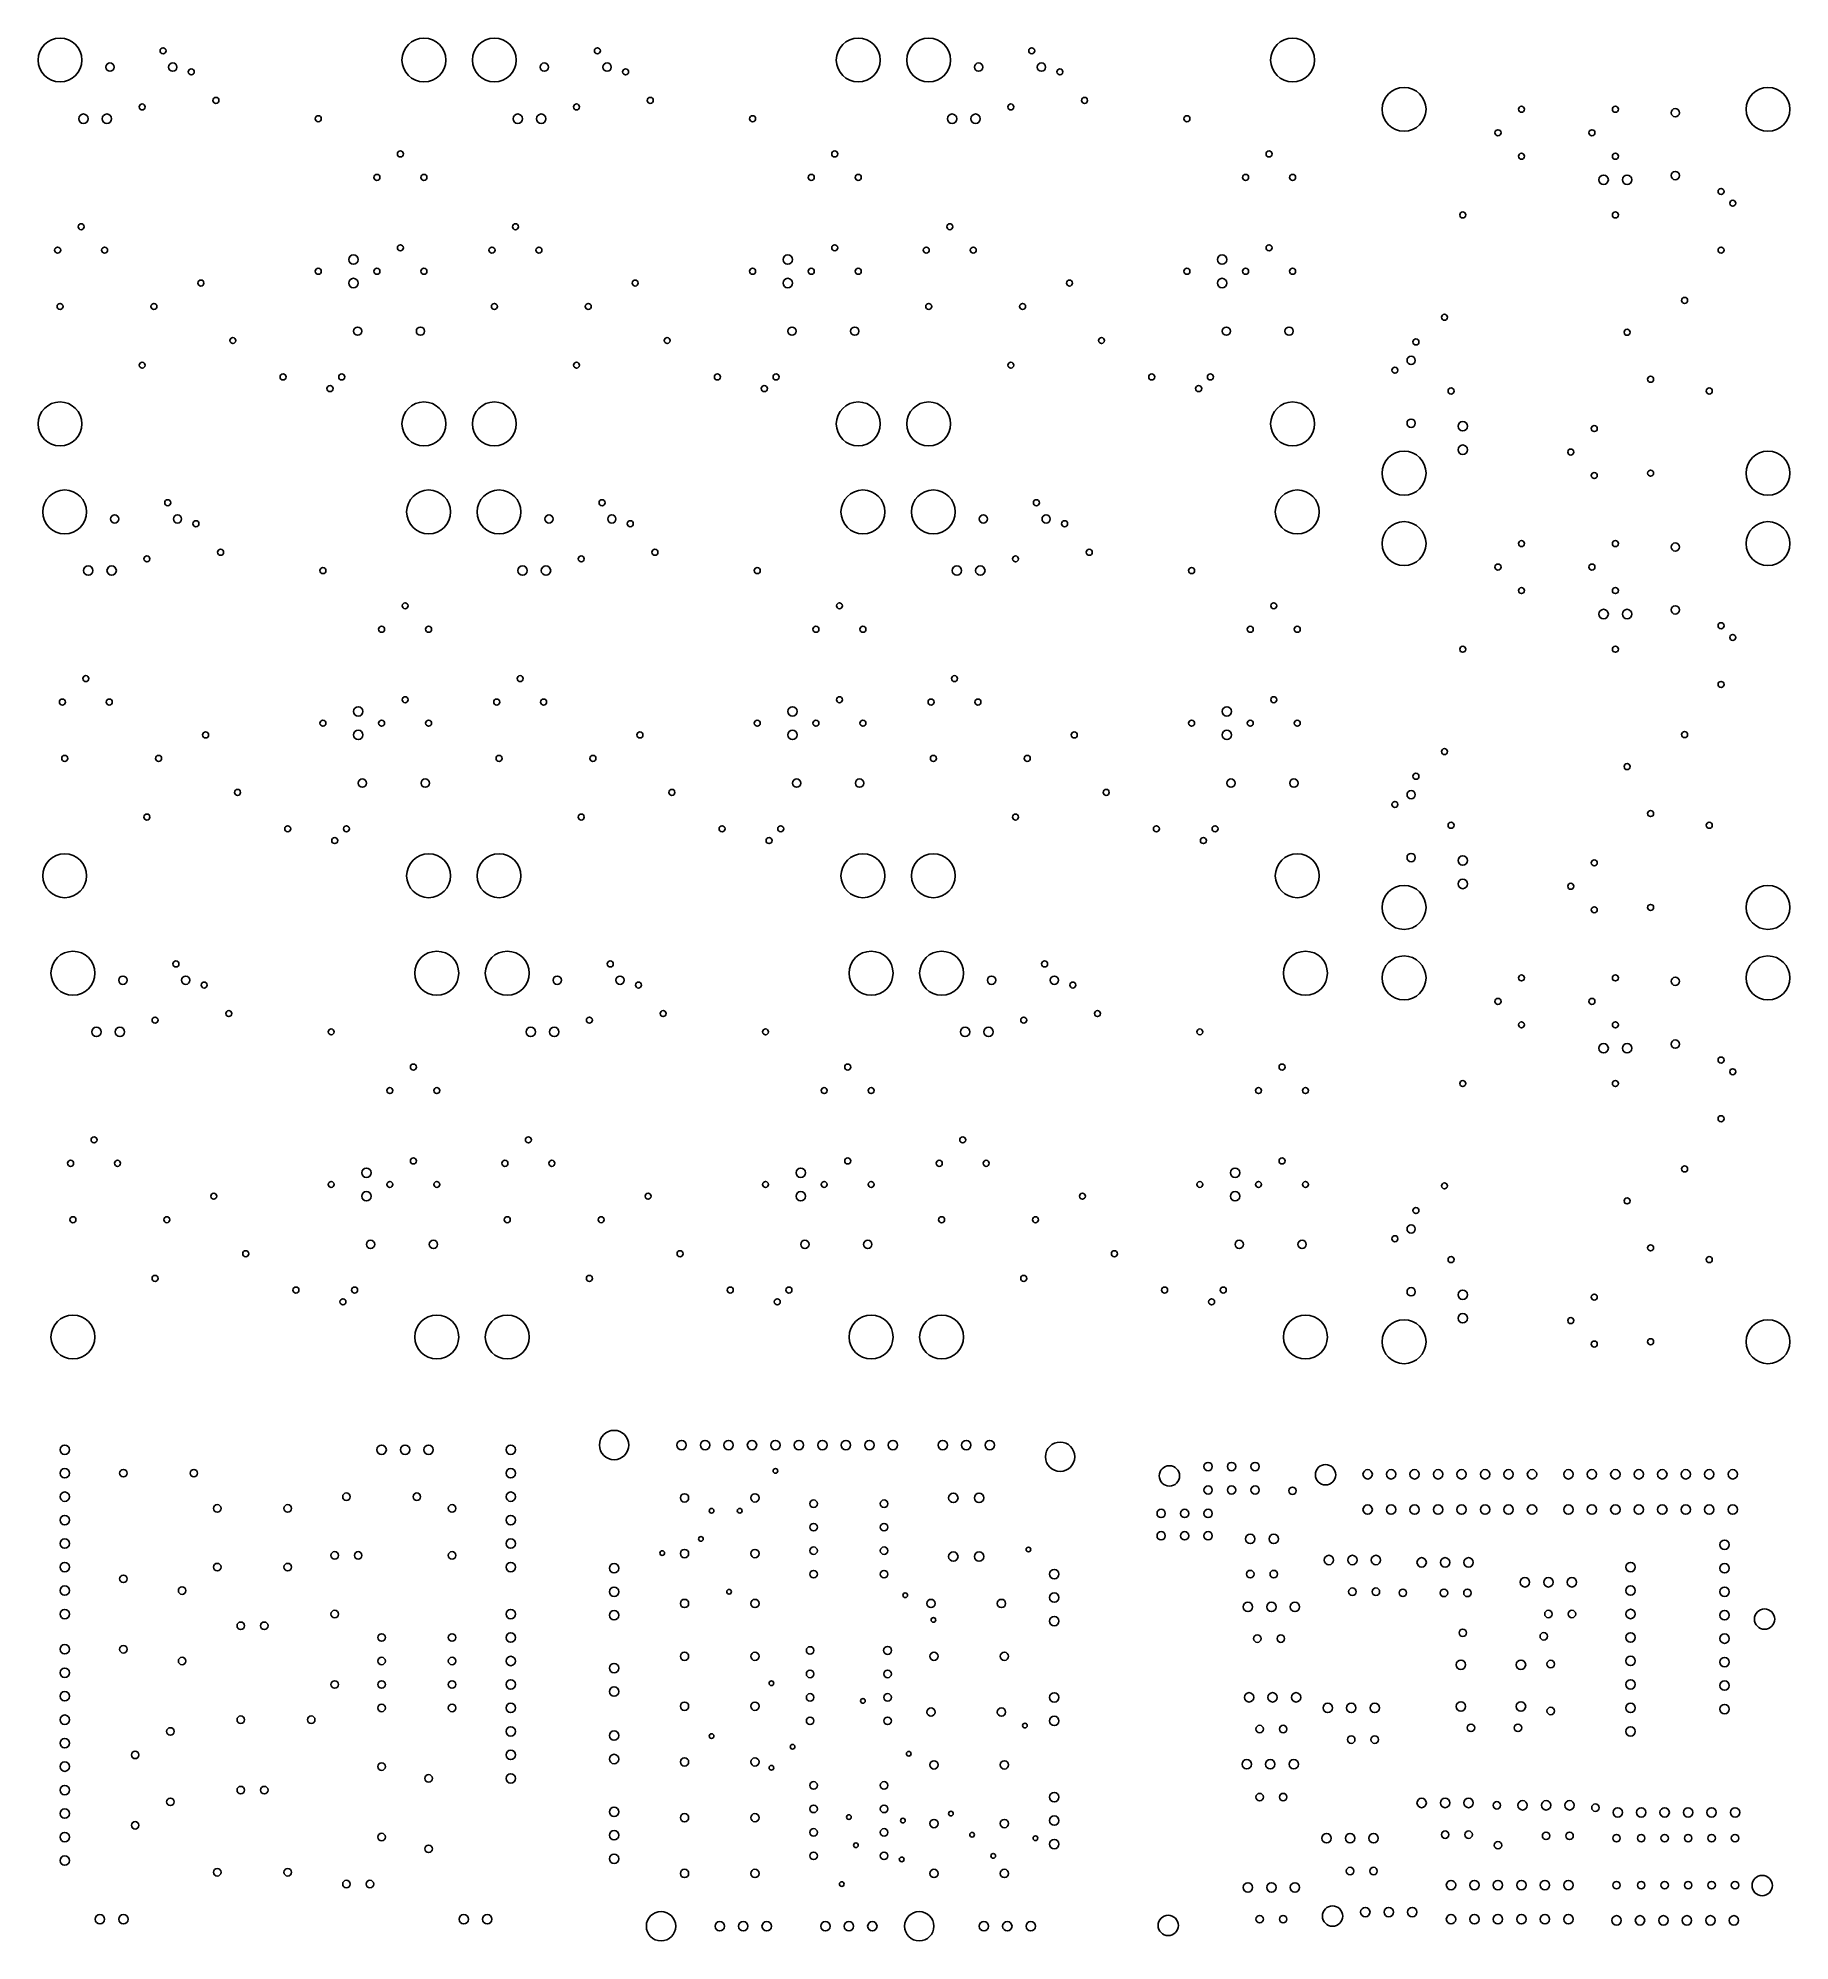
# Model space of a CAD drawing. Extents: x 33.91 to 41.37, y 22.01 to 30.12.
import ezdxf

# ---------------------------------------------------------------- set-up
doc = ezdxf.new("R2010")
doc.units = 0
doc.layers.get('0').update_dxf_attribs({"linetype": 'CONTINUOUS'})
doc.layers.add('txt', color=1, linetype='CONTINUOUS')

# ---------------------------------------------------------------- blocks, each defined once
blk = doc.blocks.new('D9500')
blk.add_circle((0, 0), 0.01)
blk = doc.blocks.new('D9501')
blk.add_circle((0, 0), 0.0128)
blk = doc.blocks.new('D9502')
blk.add_circle((0, 0), 0.0158)
blk = doc.blocks.new('D9503')
blk.add_circle((0, 0), 0.016)
blk = doc.blocks.new('D9504')
blk.add_circle((0, 0), 0.017)
blk = doc.blocks.new('D9505')
blk.add_circle((0, 0), 0.0177)
blk = doc.blocks.new('D9506')
blk.add_circle((0, 0), 0.02)
blk = doc.blocks.new('D9507')
blk.add_circle((0, 0), 0.0433)
blk = doc.blocks.new('D9508')
blk.add_circle((0, 0), 0.0625)
blk = doc.blocks.new('D9509')
blk.add_circle((0, 0), 0.0935)

msp = doc.modelspace()

# ---------------------------------------------------------------- block references
at = {"layer": 'txt'}
for name, p in [('D9509', (34, 30.025)), ('D9501', (34.43872, 30.0642)), ('D9509', (35.55, 30.025)), ('D9509', (35.85, 30.025)), ('D9501', (36.28872, 30.0642)), ('D9509', (37.4, 30.025)), ('D9509', (37.7, 30.025)), ('D9501', (38.13872, 30.0642)), ('D9509', (39.25, 30.025)), ('D9505', (34.21271, 29.99488)), ('D9505', (34.48043, 29.99488)), ('D9505', (36.06271, 29.99488)), ('D9505', (36.33043, 29.99488)), ('D9505', (37.91271, 29.99488)), ('D9505', (38.18043, 29.99488)), ('D9501', (34.55894, 29.97456)), ('D9501', (36.40894, 29.97456)), ('D9501', (38.25894, 29.97456)), ('D9501', (34.35, 29.825)), ('D9501', (34.664, 29.853)), ('D9501', (36.2, 29.825)), ('D9501', (36.514, 29.853)), ('D9501', (38.05, 29.825)), ('D9501', (38.364, 29.853)), ('D9509', (39.725, 29.815)), ('D9509', (41.275, 29.815)), ('D9506', (34.1, 29.775)), ('D9506', (34.2, 29.775)), ('D9501', (35.1, 29.775)), ('D9506', (35.95, 29.775)), ('D9506', (36.05, 29.775)), ('D9501', (36.95, 29.775)), ('D9506', (37.8, 29.775)), ('D9506', (37.9, 29.775)), ('D9501', (38.8, 29.775)), ('D9501', (40.225, 29.815)), ('D9501', (40.625, 29.815)), ('D9505', (40.88012, 29.80043)), ('D9501', (40.125, 29.715)), ('D9501', (40.525, 29.715)), ('D9501', (35.45, 29.625)), ('D9501', (37.3, 29.625)), ('D9501', (39.15, 29.625)), ('D9501', (40.225, 29.615)), ('D9501', (40.625, 29.615)), ('D9501', (35.35, 29.525)), ('D9501', (35.55, 29.525)), ('D9501', (37.2, 29.525)), ('D9501', (37.4, 29.525)), ('D9501', (39.05, 29.525)), ('D9501', (39.25, 29.525)), ('D9506', (40.575, 29.515)), ('D9506', (40.675, 29.515)), ('D9505', (40.88012, 29.53271)), ('D9501', (41.075, 29.465)), ('D9501', (41.125, 29.415)), ('D9501', (39.975, 29.365)), ('D9501', (40.625, 29.365)), ('D9501', (34.09, 29.315)), ('D9501', (35.94, 29.315)), ('D9501', (37.79, 29.315)), ('D9501', (33.99, 29.215)), ('D9501', (34.19, 29.215)), ('D9506', (35.25, 29.175)), ('D9501', (35.45, 29.225)), ('D9501', (35.84, 29.215)), ('D9501', (36.04, 29.215)), ('D9506', (37.1, 29.175)), ('D9501', (37.3, 29.225)), ('D9501', (37.69, 29.215)), ('D9501', (37.89, 29.215)), ('D9506', (38.95, 29.175)), ('D9501', (39.15, 29.225)), ('D9501', (41.075, 29.215)), ('D9501', (35.1, 29.125)), ('D9501', (35.35, 29.125)), ('D9501', (35.55, 29.125)), ('D9501', (36.95, 29.125)), ('D9501', (37.2, 29.125)), ('D9501', (37.4, 29.125)), ('D9501', (38.8, 29.125)), ('D9501', (39.05, 29.125)), ('D9501', (39.25, 29.125)), ('D9501', (34.6, 29.075)), ('D9506', (35.25, 29.075)), ('D9501', (36.45, 29.075)), ('D9506', (37.1, 29.075)), ('D9501', (38.3, 29.075)), ('D9506', (38.95, 29.075)), ('D9501', (34, 28.975)), ('D9501', (34.4, 28.975)), ('D9501', (35.85, 28.975)), ('D9501', (36.25, 28.975)), ('D9501', (37.7, 28.975)), ('D9501', (38.1, 28.975)), ('D9501', (39.897, 28.929)), ('D9501', (40.92, 29.0012)), ('D9505', (35.26771, 28.86988)), ('D9505', (35.53543, 28.86988)), ('D9505', (37.11771, 28.86988)), ('D9505', (37.38543, 28.86988)), ('D9505', (38.96771, 28.86988)), ('D9505', (39.23543, 28.86988)), ('D9501', (40.675, 28.865)), ('D9501', (34.7362, 28.83)), ('D9501', (36.5862, 28.83)), ('D9501', (38.4362, 28.83)), ('D9501', (39.77544, 28.82394)), ('D9501', (34.35, 28.725)), ('D9501', (36.2, 28.725)), ('D9501', (38.05, 28.725)), ('D9501', (39.6858, 28.70372)), ('D9505', (39.75512, 28.74543)), ('D9501', (34.95, 28.675)), ('D9501', (35.15, 28.625)), ('D9501', (35.2, 28.675)), ('D9501', (36.8, 28.675)), ('D9501', (37, 28.625)), ('D9501', (37.05, 28.675)), ('D9501', (38.65, 28.675)), ('D9501', (38.85, 28.625)), ('D9501', (38.9, 28.675)), ('D9501', (39.925, 28.615)), ('D9501', (40.775, 28.665)), ('D9501', (41.025, 28.615)), ('D9509', (34, 28.475)), ('D9509', (35.55, 28.475)), ('D9509', (35.85, 28.475)), ('D9509', (37.4, 28.475)), ('D9509', (37.7, 28.475)), ('D9509', (39.25, 28.475)), ('D9505', (39.75512, 28.47771)), ('D9506', (39.975, 28.465)), ('D9501', (40.535, 28.455)), ('D9506', (39.975, 28.365)), ('D9509', (39.725, 28.265)), ('D9501', (40.435, 28.355)), ('D9509', (41.275, 28.265)), ('D9501', (40.535, 28.255)), ('D9501', (40.775, 28.265)), ('D9509', (34.02, 28.1)), ('D9501', (34.45872, 28.1392)), ('D9509', (35.57, 28.1)), ('D9509', (35.87, 28.1)), ('D9501', (36.30872, 28.1392)), ('D9509', (37.42, 28.1)), ('D9509', (37.72, 28.1)), ('D9501', (38.15872, 28.1392)), ('D9509', (39.27, 28.1)), ('D9505', (34.23271, 28.06988)), ('D9505', (34.50043, 28.06988)), ('D9501', (34.57894, 28.04956)), ('D9505', (36.08271, 28.06988)), ('D9505', (36.35043, 28.06988)), ('D9501', (36.42894, 28.04956)), ('D9505', (37.93271, 28.06988)), ('D9505', (38.20043, 28.06988)), ('D9501', (38.27894, 28.04956)), ('D9509', (39.725, 27.965)), ('D9509', (41.275, 27.965)), ('D9501', (40.225, 27.965)), ('D9501', (40.625, 27.965)), ('D9505', (40.88012, 27.95043)), ('D9501', (34.37, 27.9)), ('D9501', (34.684, 27.928)), ('D9501', (36.22, 27.9)), ('D9501', (36.534, 27.928)), ('D9501', (38.07, 27.9)), ('D9501', (38.384, 27.928)), ('D9506', (34.12, 27.85)), ('D9506', (34.22, 27.85)), ('D9501', (35.12, 27.85)), ('D9506', (35.97, 27.85)), ('D9506', (36.07, 27.85)), ('D9501', (36.97, 27.85)), ('D9506', (37.82, 27.85)), ('D9506', (37.92, 27.85)), ('D9501', (38.82, 27.85)), ('D9501', (40.125, 27.865)), ('D9501', (40.525, 27.865)), ('D9501', (40.225, 27.765)), ('D9501', (40.625, 27.765)), ('D9501', (35.47, 27.7)), ('D9501', (37.32, 27.7)), ('D9501', (39.17, 27.7)), ('D9506', (40.575, 27.665)), ('D9506', (40.675, 27.665)), ('D9505', (40.88012, 27.68271)), ('D9501', (35.37, 27.6)), ('D9501', (35.57, 27.6)), ('D9501', (37.22, 27.6)), ('D9501', (37.42, 27.6)), ('D9501', (39.07, 27.6)), ('D9501', (39.27, 27.6)), ('D9501', (41.075, 27.615)), ('D9501', (41.125, 27.565)), ('D9501', (39.975, 27.515)), ('D9501', (40.625, 27.515)), ('D9501', (34.11, 27.39)), ('D9501', (35.96, 27.39)), ('D9501', (37.81, 27.39)), ('D9501', (41.075, 27.365)), ('D9501', (34.01, 27.29)), ('D9501', (34.21, 27.29)), ('D9506', (35.27, 27.25)), ('D9501', (35.47, 27.3)), ('D9501', (35.86, 27.29)), ('D9501', (36.06, 27.29)), ('D9506', (37.12, 27.25)), ('D9501', (37.32, 27.3)), ('D9501', (37.71, 27.29)), ('D9501', (37.91, 27.29)), ('D9506', (38.97, 27.25)), ('D9501', (39.17, 27.3)), ('D9501', (34.62, 27.15)), ('D9501', (35.12, 27.2)), ('D9506', (35.27, 27.15)), ('D9501', (35.37, 27.2)), ('D9501', (35.57, 27.2)), ('D9501', (36.47, 27.15)), ('D9501', (36.97, 27.2)), ('D9506', (37.12, 27.15)), ('D9501', (37.22, 27.2)), ('D9501', (37.42, 27.2)), ('D9501', (38.32, 27.15)), ('D9501', (38.82, 27.2)), ('D9506', (38.97, 27.15)), ('D9501', (39.07, 27.2)), ('D9501', (39.27, 27.2)), ('D9501', (40.92, 27.1512)), ('D9501', (39.897, 27.079)), ('D9501', (34.02, 27.05)), ('D9501', (34.42, 27.05)), ('D9501', (35.87, 27.05)), ('D9501', (36.27, 27.05)), ('D9501', (37.72, 27.05)), ('D9501', (38.12, 27.05)), ('D9501', (40.675, 27.015)), ('D9501', (34.7562, 26.905)), ('D9505', (35.28771, 26.94488)), ('D9505', (35.55543, 26.94488)), ('D9501', (36.6062, 26.905)), ('D9505', (37.13771, 26.94488)), ('D9505', (37.40543, 26.94488)), ('D9501', (38.4562, 26.905)), ('D9505', (38.98771, 26.94488)), ('D9505', (39.25543, 26.94488)), ('D9505', (39.75512, 26.89543)), ('D9501', (39.77544, 26.97394)), ('D9501', (39.6858, 26.85372)), ('D9501', (34.37, 26.8)), ('D9501', (34.97, 26.75)), ('D9501', (35.22, 26.75)), ('D9501', (36.22, 26.8)), ('D9501', (36.82, 26.75)), ('D9501', (37.07, 26.75)), ('D9501', (38.07, 26.8)), ('D9501', (38.67, 26.75)), ('D9501', (38.92, 26.75)), ('D9501', (39.925, 26.765)), ('D9501', (40.775, 26.815)), ('D9501', (41.025, 26.765)), ('D9501', (35.17, 26.7)), ('D9501', (37.02, 26.7)), ('D9501', (38.87, 26.7)), ('D9509', (34.02, 26.55)), ('D9509', (35.57, 26.55)), ('D9509', (35.87, 26.55)), ('D9509', (37.42, 26.55)), ('D9509', (37.72, 26.55)), ('D9509', (39.27, 26.55)), ('D9505', (39.75512, 26.62771)), ('D9506', (39.975, 26.615)), ('D9501', (40.535, 26.605)), ('D9509', (39.725, 26.415)), ('D9506', (39.975, 26.515)), ('D9501', (40.435, 26.505)), ('D9509', (41.275, 26.415)), ('D9501', (40.775, 26.415)), ('D9501', (40.535, 26.405)), ('D9509', (34.055, 26.135)), ('D9501', (34.49372, 26.1742)), ('D9509', (35.605, 26.135)), ('D9509', (35.905, 26.135)), ('D9501', (36.34372, 26.1742)), ('D9509', (37.455, 26.135)), ('D9509', (37.755, 26.135)), ('D9501', (38.19372, 26.1742)), ('D9509', (39.305, 26.135)), ('D9509', (39.725, 26.115)), ('D9509', (41.275, 26.115)), ('D9505', (34.26771, 26.10488)), ('D9505', (34.53543, 26.10488)), ('D9505', (36.11771, 26.10488)), ('D9505', (36.38543, 26.10488)), ('D9505', (37.96771, 26.10488)), ('D9505', (38.23543, 26.10488)), ('D9501', (40.225, 26.115)), ('D9501', (40.625, 26.115)), ('D9505', (40.88012, 26.10043)), ('D9501', (34.61394, 26.08456)), ('D9501', (36.46394, 26.08456)), ('D9501', (38.31394, 26.08456)), ('D9501', (40.125, 26.015)), ('D9501', (40.525, 26.015)), ('D9501', (34.405, 25.935)), ('D9501', (34.719, 25.963)), ('D9501', (36.255, 25.935)), ('D9501', (36.569, 25.963)), ('D9501', (38.105, 25.935)), ('D9501', (38.419, 25.963)), ('D9506', (34.155, 25.885)), ('D9506', (34.255, 25.885)), ('D9501', (35.155, 25.885)), ('D9506', (36.005, 25.885)), ('D9506', (36.105, 25.885)), ('D9501', (37.005, 25.885)), ('D9506', (37.855, 25.885)), ('D9506', (37.955, 25.885)), ('D9501', (38.855, 25.885)), ('D9501', (40.225, 25.915)), ('D9501', (40.625, 25.915)), ('D9506', (40.575, 25.815)), ('D9506', (40.675, 25.815)), ('D9505', (40.88012, 25.83271)), ('D9501', (41.075, 25.765)), ('D9501', (35.505, 25.735)), ('D9501', (37.355, 25.735)), ('D9501', (39.205, 25.735)), ('D9501', (41.125, 25.715)), ('D9501', (35.405, 25.635)), ('D9501', (35.605, 25.635)), ('D9501', (37.255, 25.635)), ('D9501', (37.455, 25.635)), ('D9501', (39.105, 25.635)), ('D9501', (39.305, 25.635)), ('D9501', (39.975, 25.665)), ('D9501', (40.625, 25.665)), ('D9501', (41.075, 25.515)), ('D9501', (34.145, 25.425)), ('D9501', (35.995, 25.425)), ('D9501', (37.845, 25.425)), ('D9501', (34.045, 25.325)), ('D9501', (34.245, 25.325)), ('D9506', (35.305, 25.285)), ('D9501', (35.505, 25.335)), ('D9501', (35.895, 25.325)), ('D9501', (36.095, 25.325)), ('D9506', (37.155, 25.285)), ('D9501', (37.355, 25.335)), ('D9501', (37.745, 25.325)), ('D9501', (37.945, 25.325)), ('D9506', (39.005, 25.285)), ('D9501', (39.205, 25.335)), ('D9501', (40.92, 25.3012)), ('D9501', (35.155, 25.235)), ('D9501', (35.405, 25.235)), ('D9501', (35.605, 25.235)), ('D9501', (37.005, 25.235)), ('D9501', (37.255, 25.235)), ('D9501', (37.455, 25.235)), ('D9501', (38.855, 25.235)), ('D9501', (39.105, 25.235)), ('D9501', (39.305, 25.235)), ('D9501', (39.897, 25.229)), ('D9501', (34.655, 25.185)), ('D9506', (35.305, 25.185)), ('D9501', (36.505, 25.185)), ('D9506', (37.155, 25.185)), ('D9501', (38.355, 25.185)), ('D9506', (39.005, 25.185)), ('D9501', (39.77544, 25.12394)), ('D9501', (40.675, 25.165)), ('D9501', (34.055, 25.085)), ('D9501', (34.455, 25.085)), ('D9501', (35.905, 25.085)), ('D9501', (36.305, 25.085)), ('D9501', (37.755, 25.085)), ('D9501', (38.155, 25.085)), ('D9505', (39.75512, 25.04543)), ('D9505', (35.32271, 24.97988)), ('D9505', (35.59043, 24.97988)), ('D9505', (37.17271, 24.97988)), ('D9505', (37.44043, 24.97988)), ('D9505', (39.02271, 24.97988)), ('D9505', (39.29043, 24.97988)), ('D9501', (39.6858, 25.00372)), ('D9501', (40.775, 24.965)), ('D9501', (34.7912, 24.94)), ('D9501', (36.6412, 24.94)), ('D9501', (38.4912, 24.94)), ('D9501', (39.925, 24.915)), ('D9501', (41.025, 24.915)), ('D9501', (34.405, 24.835)), ('D9501', (36.255, 24.835)), ('D9501', (38.105, 24.835)), ('D9501', (35.005, 24.785)), ('D9501', (35.205, 24.735)), ('D9501', (35.255, 24.785)), ('D9501', (36.855, 24.785)), ('D9501', (37.055, 24.735)), ('D9501', (37.105, 24.785)), ('D9501', (38.705, 24.785)), ('D9501', (38.905, 24.735)), ('D9501', (38.955, 24.785)), ('D9505', (39.75512, 24.77771)), ('D9506', (39.975, 24.765)), ('D9501', (40.535, 24.755)), ('D9509', (34.055, 24.585)), ('D9509', (35.605, 24.585)), ('D9509', (35.905, 24.585)), ('D9509', (37.455, 24.585)), ('D9509', (37.755, 24.585)), ('D9509', (39.305, 24.585)), ('D9509', (39.725, 24.565)), ('D9506', (39.975, 24.665)), ('D9501', (40.435, 24.655)), ('D9509', (41.275, 24.565)), ('D9501', (40.535, 24.555)), ('D9501', (40.775, 24.565)), ('D9508', (36.36, 24.125)), ('D9506', (34.02, 24.105)), ('D9506', (35.37, 24.105)), ('D9506', (35.47, 24.105)), ('D9506', (35.57, 24.105)), ('D9506', (35.92, 24.105)), ('D9506', (36.6475, 24.125)), ('D9506', (36.7475, 24.125)), ('D9506', (36.8475, 24.125)), ('D9506', (36.9475, 24.125)), ('D9506', (37.0475, 24.125)), ('D9506', (37.1475, 24.125)), ('D9506', (37.2475, 24.125)), ('D9506', (37.3475, 24.125)), ('D9506', (37.4475, 24.125)), ('D9506', (37.5475, 24.125)), ('D9506', (37.76, 24.125)), ('D9506', (37.86, 24.125)), ('D9506', (37.96, 24.125)), ('D9508', (38.26, 24.075)), ('D9506', (34.02, 24.005)), ('D9503', (34.27, 24.005)), ('D9503', (34.57, 24.005)), ('D9506', (35.92, 24.005)), ('D9500', (37.0475, 24.015)), ('D9507', (38.72527, 23.99342)), ('D9505', (38.89027, 24.03342)), ('D9505', (38.99027, 24.03342)), ('D9505', (39.09027, 24.03342)), ('D9507', (39.39027, 23.99842)), ('D9506', (39.56987, 24.00022)), ('D9506', (39.66987, 24.00022)), ('D9506', (39.76987, 24.00022)), ('D9506', (39.86987, 24.00022)), ('D9506', (39.96987, 24.00022)), ('D9506', (40.06987, 24.00022)), ('D9506', (40.16987, 24.00022)), ('D9506', (40.26987, 24.00022)), ('D9506', (40.42487, 24.00022)), ('D9506', (40.52487, 24.00022)), ('D9506', (40.62487, 24.00022)), ('D9506', (40.72487, 24.00022)), ('D9506', (40.82487, 24.00022)), ('D9506', (40.92487, 24.00022)), ('D9506', (41.02487, 24.00022)), ('D9506', (41.12487, 24.00022)), ('D9506', (34.02, 23.905)), ('D9503', (35.22, 23.905)), ('D9503', (35.52, 23.905)), ('D9506', (35.92, 23.905)), ('D9505', (36.66, 23.9)), ('D9505', (36.96, 23.9)), ('D9506', (37.805, 23.9)), ('D9506', (37.915, 23.9)), ('D9505', (38.89027, 23.93342)), ('D9505', (38.99027, 23.93342)), ('D9505', (39.09027, 23.93342)), ('D9502', (39.24987, 23.93022)), ('D9503', (34.67, 23.855)), ('D9503', (34.97, 23.855)), ('D9503', (35.67, 23.855)), ('D9500', (36.775, 23.845)), ('D9500', (36.895, 23.845)), ('D9503', (37.21, 23.875)), ('D9503', (37.51, 23.875)), ('D9505', (38.69027, 23.83342)), ('D9505', (38.79027, 23.83342)), ('D9505', (38.89027, 23.83342)), ('D9506', (39.56987, 23.85022)), ('D9506', (39.66987, 23.85022)), ('D9506', (39.76987, 23.85022)), ('D9506', (39.86987, 23.85022)), ('D9506', (39.96987, 23.85022)), ('D9506', (40.06987, 23.85022)), ('D9506', (40.16987, 23.85022)), ('D9506', (40.26987, 23.85022)), ('D9506', (40.42487, 23.85022)), ('D9506', (40.52487, 23.85022)), ('D9506', (40.62487, 23.85022)), ('D9506', (40.72487, 23.85022)), ('D9506', (40.82487, 23.85022)), ('D9506', (40.92487, 23.85022)), ('D9506', (41.02487, 23.85022)), ('D9506', (41.12487, 23.85022)), ('D9506', (34.02, 23.805)), ('D9506', (35.92, 23.805)), ('D9503', (37.21, 23.775)), ('D9503', (37.51, 23.775)), ('D9505', (38.69027, 23.73842)), ('D9505', (38.79027, 23.73842)), ('D9505', (38.89027, 23.73842)), ('D9506', (34.02, 23.705)), ('D9503', (35.17, 23.655)), ('D9503', (35.27, 23.655)), ('D9503', (35.67, 23.655)), ('D9506', (35.92, 23.705)), ('D9500', (36.565, 23.665)), ('D9505', (36.66, 23.6625)), ('D9500', (36.73, 23.725)), ('D9505', (36.96, 23.6625)), ('D9503', (37.21, 23.675)), ('D9503', (37.51, 23.675)), ('D9506', (37.805, 23.65)), ('D9506', (37.915, 23.65)), ('D9500', (38.125, 23.68)), ('D9506', (39.06987, 23.72522)), ('D9506', (39.16987, 23.72522)), ('D9506', (41.08987, 23.70022)), ('D9506', (34.02, 23.605)), ('D9503', (34.67, 23.605)), ('D9503', (34.97, 23.605)), ('D9506', (35.92, 23.605)), ('D9506', (36.36, 23.6)), ('D9503', (37.21, 23.575)), ('D9503', (37.51, 23.575)), ('D9506', (38.235, 23.575)), ('D9503', (39.06987, 23.57522)), ('D9503', (39.16987, 23.57522)), ('D9506', (39.40487, 23.63522)), ('D9506', (39.50487, 23.63522)), ('D9506', (39.60487, 23.63522)), ('D9506', (39.79987, 23.62522)), ('D9506', (39.89987, 23.62522)), ('D9506', (39.99987, 23.62522)), ('D9506', (40.68987, 23.60522)), ('D9506', (41.08987, 23.60022)), ('D9506', (34.02, 23.505)), ('D9503', (34.27, 23.555)), ('D9503', (34.52, 23.505)), ('D9506', (36.36, 23.5)), ('D9500', (36.85, 23.5)), ('D9503', (39.50487, 23.50022)), ('D9503', (39.60487, 23.50022)), ('D9502', (39.71987, 23.49522)), ('D9503', (39.89487, 23.49522)), ('D9503', (39.99487, 23.49522)), ('D9506', (40.23987, 23.54022)), ('D9506', (40.33987, 23.54022)), ('D9506', (40.43987, 23.54022)), ('D9506', (40.68987, 23.50522)), ('D9506', (41.08987, 23.50022)), ('D9505', (36.66, 23.45)), ('D9505', (36.96, 23.45)), ('D9500', (37.6, 23.485)), ('D9505', (37.71, 23.45)), ('D9505', (38.01, 23.45)), ('D9506', (38.235, 23.475)), ('D9506', (39.05987, 23.43522)), ('D9506', (39.15987, 23.43522)), ('D9506', (39.25987, 23.43522)), ('D9507', (41.26027, 23.38342)), ('D9506', (34.02, 23.405)), ('D9503', (34.77, 23.355)), ('D9503', (34.87, 23.355)), ('D9503', (35.17, 23.405)), ('D9506', (35.92, 23.405)), ('D9506', (36.36, 23.4)), ('D9500', (37.72, 23.38)), ('D9506', (38.235, 23.375)), ('D9503', (40.33987, 23.40522)), ('D9503', (40.43987, 23.40522)), ('D9506', (40.68987, 23.40522)), ('D9506', (41.08987, 23.40022)), ('D9506', (34.02, 23.255)), ('D9503', (34.27, 23.255)), ('D9503', (35.37, 23.305)), ('D9503', (35.67, 23.305)), ('D9506', (35.92, 23.305)), ('D9503', (37.195, 23.25)), ('D9504', (37.525, 23.25)), ('D9503', (39.09987, 23.30022)), ('D9503', (39.19987, 23.30022)), ('D9502', (39.97487, 23.32522)), ('D9502', (40.31987, 23.31022)), ('D9506', (40.68987, 23.30522)), ('D9506', (41.08987, 23.30022)), ('D9503', (34.52, 23.205)), ('D9503', (35.37, 23.205)), ('D9503', (35.67, 23.205)), ('D9506', (35.92, 23.205)), ('D9506', (36.36, 23.175)), ('D9505', (36.66, 23.225)), ('D9505', (36.96, 23.225)), ('D9505', (37.7225, 23.225)), ('D9505', (38.0225, 23.225)), ('D9506', (39.96687, 23.18922)), ('D9506', (40.22287, 23.18922)), ('D9503', (40.34947, 23.19202)), ('D9506', (40.68987, 23.20522)), ('D9506', (41.08987, 23.20022)), ('D9506', (34.02, 23.155)), ('D9503', (35.17, 23.105)), ('D9503', (35.37, 23.105)), ('D9503', (35.67, 23.105)), ('D9506', (35.92, 23.105)), ('D9500', (37.03, 23.11)), ('D9503', (37.195, 23.15)), ('D9503', (37.525, 23.15)), ('D9506', (40.68987, 23.10522)), ('D9506', (41.08987, 23.10022)), ('D9506', (34.02, 23.055)), ('D9506', (35.92, 23.005)), ('D9506', (36.36, 23.075)), ('D9505', (36.66, 23.0125)), ('D9505', (36.96, 23.0125)), ('D9503', (37.195, 23.05)), ('D9500', (37.42, 23.035)), ('D9503', (37.525, 23.05)), ('D9506', (38.235, 23.05)), ('D9506', (39.06487, 23.05022)), ('D9506', (39.16487, 23.05022)), ('D9506', (39.26487, 23.05022)), ('D9506', (39.39987, 23.00522)), ('D9506', (39.49987, 23.00522)), ('D9506', (39.59987, 23.00522)), ('D9506', (39.96687, 23.01122)), ('D9506', (40.22287, 23.01122)), ('D9506', (40.68987, 23.00522)), ('D9506', (34.02, 22.955)), ('D9503', (34.77, 22.955)), ('D9503', (35.07, 22.955)), ('D9503', (35.37, 23.005)), ('D9503', (35.67, 23.005)), ('D9503', (37.195, 22.95)), ('D9503', (37.525, 22.95)), ('D9505', (37.71, 22.9875)), ('D9505', (38.01, 22.9875)), ('D9500', (38.11, 22.93)), ('D9506', (38.235, 22.95)), ('D9503', (40.34947, 22.99202)), ('D9506', (41.08987, 23.00022)), ('D9506', (34.02, 22.855)), ('D9503', (34.47, 22.905)), ('D9506', (35.92, 22.905)), ('D9506', (36.36, 22.8875)), ('D9500', (36.775, 22.885)), ('D9503', (39.10987, 22.91522)), ('D9503', (39.20987, 22.91522)), ('D9503', (39.49987, 22.87022)), ('D9503', (39.59987, 22.87022)), ('D9503', (40.00987, 22.92022)), ('D9503', (40.20987, 22.92022)), ('D9506', (40.68987, 22.90522)), ('D9503', (34.32, 22.805)), ('D9506', (35.92, 22.805)), ('D9506', (36.36, 22.7875)), ('D9505', (36.66, 22.775)), ('D9505', (36.96, 22.775)), ('D9500', (37.12, 22.84)), ('D9500', (37.615, 22.81)), ('D9505', (37.7225, 22.7625)), ('D9505', (38.0225, 22.7625)), ('D9506', (39.05487, 22.76522)), ('D9506', (39.15487, 22.76522)), ('D9506', (39.25487, 22.76522)), ('D9506', (34.02, 22.755)), ('D9503', (35.37, 22.755)), ('D9503', (35.57, 22.705)), ('D9506', (35.92, 22.705)), ('D9500', (37.03, 22.75)), ('D9506', (34.02, 22.655)), ('D9503', (34.47, 22.605)), ('D9503', (34.77, 22.655)), ('D9503', (34.87, 22.655)), ('D9503', (37.21, 22.675)), ('D9503', (37.51, 22.675)), ('D9506', (38.235, 22.625)), ('D9503', (39.10987, 22.62522)), ('D9503', (39.20987, 22.62522)), ('D9506', (39.79987, 22.60022)), ('D9506', (39.89987, 22.60022)), ('D9506', (39.99987, 22.60022)), ('D9506', (34.02, 22.555)), ('D9506', (36.36, 22.5625)), ('D9505', (36.66, 22.5375)), ('D9505', (36.96, 22.5375)), ('D9503', (37.21, 22.575)), ('D9500', (37.36, 22.54)), ('D9503', (37.51, 22.575)), ('D9500', (37.59, 22.525)), ('D9500', (37.795, 22.555)), ('D9506', (38.235, 22.525)), ('D9502', (40.11987, 22.59022)), ('D9506', (40.22987, 22.59022)), ('D9506', (40.32987, 22.59022)), ('D9506', (40.42987, 22.59022)), ('D9502', (40.53987, 22.58022)), ('D9506', (40.63487, 22.56022)), ('D9506', (40.73487, 22.56022)), ('D9506', (40.83487, 22.56022)), ('D9506', (40.93487, 22.56022)), ('D9506', (41.03487, 22.56022)), ('D9506', (41.13487, 22.56022)), ('D9506', (34.02, 22.455)), ('D9503', (34.32, 22.505)), ('D9503', (35.37, 22.455)), ('D9506', (36.36, 22.4625)), ('D9503', (37.21, 22.475)), ('D9503', (37.51, 22.475)), ('D9505', (37.7225, 22.5125)), ('D9500', (37.885, 22.465)), ('D9505', (38.0225, 22.5125)), ('D9500', (38.155, 22.45)), ('D9506', (39.39487, 22.45022)), ('D9506', (39.49487, 22.45022)), ('D9506', (39.59487, 22.45022)), ('D9503', (39.89987, 22.46522)), ('D9503', (39.99987, 22.46522)), ('D9503', (40.32987, 22.46022)), ('D9503', (40.42987, 22.46022)), ('D9503', (40.62987, 22.45022)), ('D9503', (40.73487, 22.45022)), ('D9503', (40.83487, 22.45022)), ('D9503', (40.93487, 22.45022)), ('D9503', (41.03487, 22.45022)), ('D9503', (41.13487, 22.45022)), ('D9506', (34.02, 22.355)), ('D9503', (35.57, 22.405)), ('D9506', (36.36, 22.3625)), ('D9503', (37.21, 22.375)), ('D9500', (37.39, 22.42)), ('D9503', (37.51, 22.375)), ('D9500', (37.975, 22.375)), ('D9506', (38.235, 22.425)), ('D9502', (40.12487, 22.42022)), ('D9503', (34.67, 22.305)), ('D9503', (34.97, 22.305)), ('D9505', (36.66, 22.3)), ('D9505', (36.96, 22.3)), ('D9500', (37.585, 22.36)), ('D9505', (37.7225, 22.3)), ('D9505', (38.0225, 22.3)), ('D9503', (39.49487, 22.31022)), ('D9503', (39.59487, 22.31022)), ('D9507', (41.25027, 22.24842)), ('D9503', (35.22, 22.255)), ('D9503', (35.32, 22.255)), ('D9500', (37.33, 22.255)), ('D9506', (39.05987, 22.24022)), ('D9506', (39.15987, 22.24022)), ('D9506', (39.25987, 22.24022)), ('D9506', (39.92487, 22.25022)), ('D9506', (40.02487, 22.25022)), ('D9506', (40.12487, 22.25022)), ('D9506', (40.22487, 22.25022)), ('D9506', (40.32487, 22.25022)), ('D9506', (40.42487, 22.25022)), ('D9503', (40.62987, 22.25022)), ('D9503', (40.73487, 22.25022)), ('D9503', (40.83487, 22.25022)), ('D9503', (40.93487, 22.25022)), ('D9503', (41.03487, 22.25022)), ('D9503', (41.13487, 22.25022)), ('D9508', (36.56, 22.075)), ('D9508', (37.66, 22.075)), ('D9507', (39.42027, 22.11842)), ('D9506', (39.55987, 22.13522)), ('D9506', (39.65987, 22.13522)), ('D9506', (39.75987, 22.13522)), ('D9506', (34.17, 22.105)), ('D9506', (34.27, 22.105)), ('D9506', (35.72, 22.105)), ('D9506', (35.82, 22.105)), ('D9506', (36.81, 22.075)), ('D9506', (36.91, 22.075)), ('D9506', (37.01, 22.075)), ('D9506', (37.26, 22.075)), ('D9506', (37.36, 22.075)), ('D9506', (37.46, 22.075)), ('D9506', (37.935, 22.075)), ('D9506', (38.035, 22.075)), ('D9506', (38.135, 22.075)), ('D9507', (38.72027, 22.07842)), ('D9503', (39.10987, 22.10522)), ('D9503', (39.20987, 22.10522)), ('D9506', (39.92487, 22.10522)), ('D9506', (40.02487, 22.10522)), ('D9506', (40.12487, 22.10522)), ('D9506', (40.22487, 22.10522)), ('D9506', (40.32487, 22.10522)), ('D9506', (40.42487, 22.10522)), ('D9506', (40.62987, 22.10022)), ('D9506', (40.72987, 22.10022)), ('D9506', (40.82987, 22.10022)), ('D9506', (40.92987, 22.10022)), ('D9506', (41.02987, 22.10022)), ('D9506', (41.12987, 22.10022))]:
    msp.add_blockref(name, p, dxfattribs=at)

doc.saveas('drawing.dxf')
